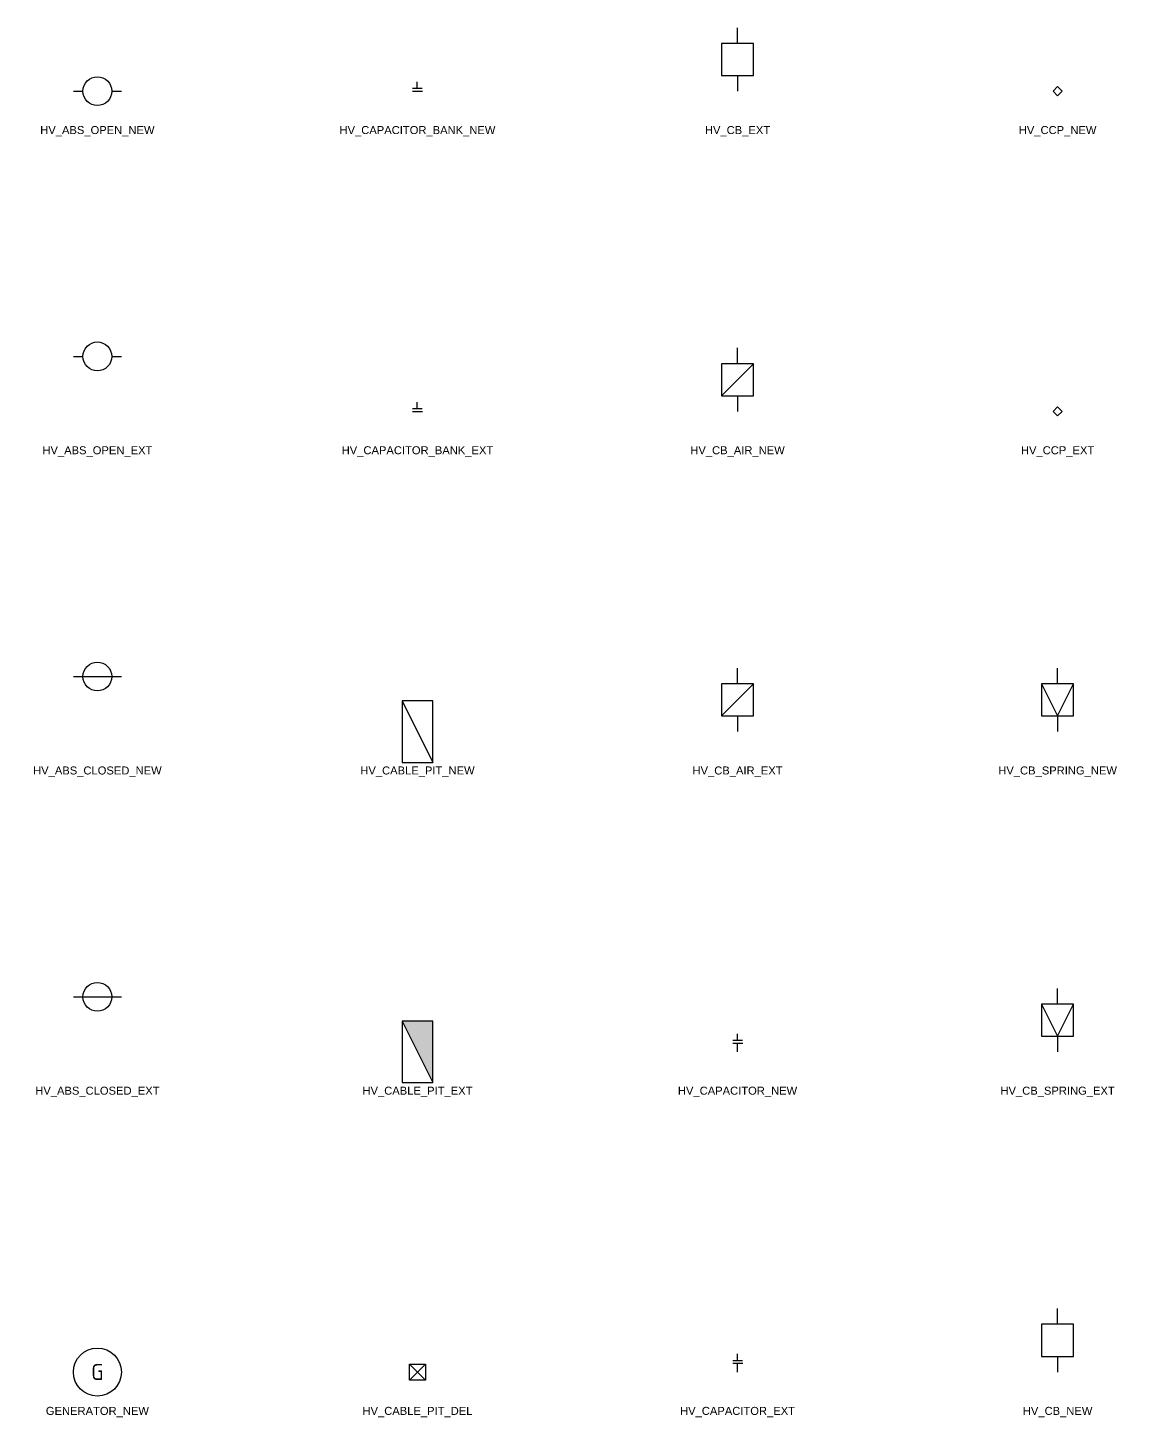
# Model space of a CAD drawing. Header units: metres. Extents: x -79 to 570, y -6 to 171.
# Drawn here: x 111.3 to 248.2, y -5.6 to 167.9 of the extents above; entities that cross this region are included whole.
import ezdxf
from ezdxf.enums import TextEntityAlignment as Align

# ---------------------------------------------------------------- set-up
doc = ezdxf.new("R2010")
doc.units = ezdxf.units.M
doc.set_wipeout_variables(frame=1)
doc.layers.get('0').update_dxf_attribs({"color": 6})
doc.layers.add('Equip_SP_HV_EXT', color=7, linetype='Continuous')
doc.layers.add('Equip_SP_HV_NEW', color=2, linetype='Continuous')
doc.styles.add('HVSW_LABEL', font='arial.ttf', dxfattribs={"height": 3.5})
doc.styles.add('iecISOCP', font='isocp.shx')
doc.styles.get("Standard").update_dxf_attribs({"font": 'arial.ttf'})
doc.styles.add('SWITCH_LABEL', font='arial.ttf', dxfattribs={"height": 2.5})
doc.styles.add('TOWER_LABEL', font='arial.ttf', dxfattribs={"height": 2.5})

# ---------------------------------------------------------------- blocks, each defined once
blk = doc.blocks.new('GENERATOR_NEW')
blk.add_circle((0, 0), 3)
at = {"insert": (0, 0), "char_height": 2, "width": 1.1797, "attachment_point": 5, "style": 'iecISOCP'}
blk.add_mtext('G', dxfattribs=at)
at = {"style": 'SWITCH_LABEL'}
for tag, height, flags, p in [('ASSET_NUM', 2.5, 8, (2, 2)), ('STREET_CODE', 0.2, 9, (0, -0.2))]:
    blk.add_attdef(tag, text='', height=height, dxfattribs=dict(at, flags=flags)).set_placement(p, align=Align.MIDDLE_LEFT)
at = {"flags": 1}
blk.add_attdef('Z', (0, 0), '', height=0.2, dxfattribs=at)
at = {"flags": 9}
for tag, p in [('OPERATING_VOLTAGE', (0, -0.6)), ('ORIENTATION', (0, -0.8)), ('OWNED_BY', (0, -1)), ('STATE', (0, -1.2)), ('SUBURB', (0, -1.8)), ('NO_PHASES', (0, -0.4)), ('USAGE', (0, -1.4)), ('LEGEND', (0, -1.6)), ('STREETNAME', (0, -2)), ('OPERATED_BY', (0, -2.63)), ('CONSTRUCTED_VOLTAGE', (0, -2.84)), ('NOTES', (0, -2.2)), ('MAINTAINED_BY', (0, -2.41))]:
    blk.add_attdef(tag, text='', height=0.2, dxfattribs=at).set_placement(p, align=Align.MIDDLE_LEFT)
blk = doc.blocks.new('HV_ABS_CLOSED_EXT')
blk.add_line((-3, 6.87), (3, 6.87))
blk.add_circle((0, 6.87), 1.8)
at = {"style": 'HVSW_LABEL'}
for tag, height, flags, p in [('ASSET_NUM', 3.5, 8, (2, 2)), ('STREET_CODE', 0.2, 9, (0, -0.2))]:
    blk.add_attdef(tag, text='', height=height, dxfattribs=dict(at, flags=flags)).set_placement(p, align=Align.MIDDLE_LEFT)
at = {"flags": 1}
blk.add_attdef('Z', (0, 0), '', height=0.2, dxfattribs=at)
at = {"flags": 9}
for tag, p in [('ACTUAL_STATUS', (0, -0.4)), ('CONSTRUCTED_VOLTAGE', (0, -0.6)), ('OPERATING_VOLTAGE', (0, -1)), ('ORIENTATION', (0, -1.2)), ('OWNED_BY', (0, -1.4)), ('STATE', (0, -1.6)), ('SWITCH_TYPE', (0, -1.8)), ('NO_PHASES', (0, -0.8)), ('STREETNAME', (0, -2.6)), ('SUBURB', (0, -2.8)), ('USAGE', (0, -2)), ('LEGEND', (0, -2.2)), ('LOCATION', (0, -2.4)), ('NOTES', (0, -3))]:
    blk.add_attdef(tag, text='', height=0.2, dxfattribs=at).set_placement(p, align=Align.MIDDLE_LEFT)
blk = doc.blocks.new('HV_ABS_CLOSED_NEW')
for p, q in [((-3, 6.88), (0, 6.88)), ((0, 6.88), (3, 6.88))]:
    blk.add_line(p, q)
blk.add_circle((0, 6.88), 1.8)
at = {"style": 'HVSW_LABEL'}
for tag, height, flags, p in [('ASSET_NUM', 3.5, 8, (2, 2)), ('STREET_CODE', 0.2, 9, (0, -0.2))]:
    blk.add_attdef(tag, text='', height=height, dxfattribs=dict(at, flags=flags)).set_placement(p, align=Align.MIDDLE_LEFT)
at = {"flags": 1}
blk.add_attdef('Z', (0, 0), '', height=0.2, dxfattribs=at)
at = {"flags": 9}
for tag, p in [('ACTUAL_STATUS', (0, -0.4)), ('CONSTRUCTED_VOLTAGE', (0, -0.6)), ('OPERATING_VOLTAGE', (0, -1)), ('ORIENTATION', (0, -1.2)), ('OWNED_BY', (0, -1.4)), ('STATE', (0, -1.6)), ('SWITCH_TYPE', (0, -1.8)), ('NO_PHASES', (0, -0.8)), ('SUBURB', (0, -2.4)), ('STREETNAME', (0, -2.6)), ('OPERATED_BY', (0, -3.43)), ('USAGE', (0, -2)), ('LEGEND', (0, -2.2)), ('LOCATION', (0, -2.8)), ('NOTES', (0, -3)), ('MAINTAINED_BY', (0, -3.22)), ('LABEL_ALIGNMENT', (0, -3.64))]:
    blk.add_attdef(tag, text='', height=0.2, dxfattribs=at).set_placement(p, align=Align.MIDDLE_LEFT)
blk = doc.blocks.new('HV_ABS_OPEN_EXT')
for p, q in [((-3, 6.87), (-1.8, 6.87)), ((1.8, 6.87), (3, 6.87))]:
    blk.add_line(p, q)
blk.add_circle((0, 6.87), 1.8)
for tag, height, flags, p in [('ASSET_NUM', 2.5, 8, (2, 2)), ('STREET_CODE', 0.2, 9, (1.5, 0)), ('ACTUAL_STATUS', 0.2, 9, (1.5, -0.2)), ('CONSTRUCTED_VOLTAGE', 0.2, 9, (1.5, -0.4)), ('OPERATING_VOLTAGE', 0.2, 9, (1.5, -0.8)), ('ORIENTATION', 0.2, 9, (1.5, -1)), ('OWNED_BY', 0.2, 9, (1.5, -1.2)), ('STATE', 0.2, 9, (1.5, -1.4)), ('SWITCH_TYPE', 0.2, 9, (1.5, -1.6)), ('NO_PHASES', 0.2, 9, (1.5, -0.6)), ('USAGE', 0.2, 9, (1.5, -1.8)), ('STREETNAME', 0.2, 9, (1.5, -2.4)), ('SUBURB', 0.2, 9, (1.5, -2.6)), ('OPERATED_BY', 0.2, 9, (1.5, -3.2)), ('LEGEND', 0.2, 9, (1.5, -2)), ('LOCATION', 0.2, 9, (1.5, -2.2)), ('NOTES', 0.2, 9, (1.5, -2.8)), ('MAINTAINED_BY', 0.2, 9, (1.5, -3)), ('LABEL_ALIGNMENT', 0.2, 9, (1.5, -3.4)), ('Z', 0.2, 1, (1.5, -3.6))]:
    blk.add_attdef(tag, text='', height=height, dxfattribs=dict(flags=flags)).set_placement(p, align=Align.MIDDLE_LEFT)
blk = doc.blocks.new('HV_ABS_OPEN_NEW')
for p, q in [((-3, 0), (-1.8, 0)), ((1.8, 0), (3, 0))]:
    blk.add_line(p, q)
blk.add_circle((0, 0), 1.8)
for tag, height, flags, p in [('ASSET_NUM', 3.5, 8, (2, 2)), ('STREET_CODE', 0.2, 9, (1.5, 0)), ('ACTUAL_STATUS', 0.2, 9, (1.5, -0.2)), ('CONSTRUCTED_VOLTAGE', 0.2, 9, (1.5, -0.4)), ('OPERATING_VOLTAGE', 0.2, 9, (1.5, -0.8)), ('ORIENTATION', 0.2, 9, (1.5, -1)), ('OWNED_BY', 0.2, 9, (1.5, -1.2)), ('STATE', 0.2, 9, (1.5, -1.4)), ('SWITCH_TYPE', 0.2, 9, (1.5, -1.6)), ('NO_PHASES', 0.2, 9, (1.5, -0.6)), ('USAGE', 0.2, 9, (1.5, -1.8)), ('SUBURB', 0.2, 9, (1.5, -2.2)), ('STREETNAME', 0.2, 9, (1.5, -2.4)), ('OPERATED_BY', 0.2, 9, (1.5, -3.2)), ('LEGEND', 0.2, 9, (1.5, -2)), ('LOCATION', 0.2, 9, (1.5, -2.6)), ('NOTES', 0.2, 9, (1.5, -2.8)), ('MAINTAINED_BY', 0.2, 9, (1.5, -3)), ('LABEL_ALIGNMENT', 0.2, 9, (1.5, -3.4)), ('Z', 0.2, 1, (1.5, -3.6))]:
    blk.add_attdef(tag, text='', height=height, dxfattribs=dict(flags=flags)).set_placement(p, align=Align.MIDDLE_LEFT)
blk = doc.blocks.new('HV_CABLE_PIT_DEL')
for points in [[(1, -1), (-1, -1), (-1, 1), (1, 1), (1, -1), (-1, 1)], [(1, 1), (-1, -1)]]:
    blk.add_lwpolyline(points)
for tag, p, flags in [('Z', (0, 0), 1), ('TYPE', (0, -1.87), 9)]:
    blk.add_attdef(tag, p, '', height=0.2, dxfattribs=dict(flags=flags))
for tag, flags, p in [('ASSET_NUMBER', 8, (0, -0.71)), ('STATE', 9, (0, -0.13)), ('OWNED_BY', 9, (0, -1.16)), ('OPERATED_BY', 9, (0, -1.36)), ('USAGE', 9, (0, -0.33)), ('EQUIPMENT_NUMBER', 9, (0, -0.95)), ('MAINTAINED_BY', 9, (0, -1.58))]:
    blk.add_attdef(tag, text='', height=0.2, dxfattribs=dict(flags=flags)).set_placement(p, align=Align.MIDDLE_LEFT)
at = {"style": 'TOWER_LABEL', "flags": 9}
blk.add_attdef('STREET_CODE', text='', height=0.2, dxfattribs=at).set_placement((0, -0.53), align=Align.MIDDLE_LEFT)
blk = doc.blocks.new('HV_CABLE_PIT_EXT')
blk.add_hatch(color=256).paths.add_polyline_path([(1.92, 3.84), (-1.92, 3.84), (1.92, -3.84)])
blk.add_line((-1.92, 3.84), (1.92, -3.84))
blk.add_lwpolyline([(1.92, -3.84), (1.92, 3.84), (-1.92, 3.84), (-1.92, -3.84)], close=True)
for tag, p, flags in [('Z', (0, 0), 1), ('TYPE', (0, -1.87), 9)]:
    blk.add_attdef(tag, p, '', height=0.2, dxfattribs=dict(flags=flags))
for tag, flags, p in [('ASSET_NUMBER', 8, (0, -0.71)), ('STATE', 9, (0, -0.13)), ('OWNED_BY', 9, (0, -1.16)), ('OPERATED_BY', 9, (0, -1.36)), ('USAGE', 9, (0, -0.33)), ('EQUIPMENT_NUMBER', 9, (0, -0.95)), ('MAINTAINED_BY', 9, (0, -1.58))]:
    blk.add_attdef(tag, text='', height=0.2, dxfattribs=dict(flags=flags)).set_placement(p, align=Align.MIDDLE_LEFT)
at = {"style": 'TOWER_LABEL', "flags": 9}
blk.add_attdef('STREET_CODE', text='', height=0.2, dxfattribs=at).set_placement((0, -0.53), align=Align.MIDDLE_LEFT)
blk = doc.blocks.new('HV_CABLE_PIT_NEW')
blk.add_line((-1.92, 3.84), (1.92, -3.84))
blk.add_lwpolyline([(1.92, -3.84), (1.92, 3.84), (-1.92, 3.84), (-1.92, -3.84)], close=True)
for tag, p, flags in [('Z', (0, 0), 1), ('TYPE', (0, -1.87), 9)]:
    blk.add_attdef(tag, p, '', height=0.2, dxfattribs=dict(flags=flags))
for tag, flags, p in [('ASSET_NUMBER', 8, (0, -0.71)), ('STATE', 9, (0, -0.13)), ('OWNED_BY', 9, (0, -1.16)), ('OPERATED_BY', 9, (0, -1.36)), ('USAGE', 9, (0, -0.33)), ('EQUIPMENT_NUMBER', 9, (0, -0.95)), ('MAINTAINED_BY', 9, (0, -1.58))]:
    blk.add_attdef(tag, text='', height=0.2, dxfattribs=dict(flags=flags)).set_placement(p, align=Align.MIDDLE_LEFT)
at = {"style": 'TOWER_LABEL', "flags": 9}
blk.add_attdef('STREET_CODE', text='', height=0.2, dxfattribs=at).set_placement((0, -0.53), align=Align.MIDDLE_LEFT)
blk = doc.blocks.new('HV_CAPACITOR_BANK_EXT')
for p, q in [((-0.62, 0.36), (0.58, 0.36)), ((-0.62, 0), (0.62, 0)), ((-0.02, 0.36), (-0.02, 1.16))]:
    blk.add_line(p, q)
for tag, height, flags, p in [('ASSET_NUM', 2.5, 8, (2, 2)), ('STATE', 0.2, 9, (1.5, 0)), ('STRUCTURED_PLANT_NUMBER', 0.2, 9, (1.5, -0.4)), ('STREET_CODE', 0.2, 9, (1.5, -0.8)), ('OWNED_BY', 0.2, 9, (1.5, -1.2)), ('OPERATED_BY', 0.2, 9, (1.5, -1.4)), ('ORIENTATION', 0.2, 9, (1.5, -1.8)), ('BANK_NUMBER', 0.2, 9, (1.5, -0.2)), ('USAGE', 0.2, 9, (1.5, -0.6)), ('LOCATION', 0.2, 9, (1.5, -1)), ('MAINTAINED_BY', 0.2, 9, (1.5, -1.6)), ('ACTUAL_STATUS', 0.2, 9, (1.5, -3.2)), ('OPERATING_VOLTAGE', 0.2, 9, (1.5, -2)), ('CONSTRUCTED_VOLTAGE', 0.2, 9, (1.5, -2.2)), ('Z', 0.2, 1, (1.5, -3.4)), ('FEEDER_NUMBER', 0.2, 9, (1.5, -2.4)), ('FEEDER_NUMBER2', 0.2, 9, (1.5, -2.6)), ('NO_PHASES', 0.2, 9, (1.5, -2.8)), ('PHASE', 0.2, 9, (1.5, -3))]:
    blk.add_attdef(tag, text='', height=height, dxfattribs=dict(flags=flags)).set_placement(p, align=Align.MIDDLE_LEFT)
blk = doc.blocks.new('HV_CAPACITOR_BANK_NEW')
for p, q in [((-0.62, 0.36), (0.58, 0.36)), ((-0.62, 0), (0.62, 0)), ((-0.02, 0.36), (-0.02, 1.16))]:
    blk.add_line(p, q)
for tag, height, flags, p in [('ASSET_NUM', 2.5, 8, (2, 2)), ('STATE', 0.2, 9, (1.5, 0)), ('STRUCTURED_PLANT_NUMBER', 0.2, 9, (1.5, -0.4)), ('STREET_CODE', 0.2, 9, (1.5, -0.8)), ('OWNED_BY', 0.2, 9, (1.5, -1.2)), ('OPERATED_BY', 0.2, 9, (1.5, -1.4)), ('ORIENTATION', 0.2, 9, (1.5, -1.8)), ('BANK_NUMBER', 0.2, 9, (1.5, -0.2)), ('USAGE', 0.2, 9, (1.5, -0.6)), ('LOCATION', 0.2, 9, (1.5, -1)), ('MAINTAINED_BY', 0.2, 9, (1.5, -1.6)), ('ACTUAL_STATUS', 0.2, 9, (1.5, -3.2)), ('OPERATING_VOLTAGE', 0.2, 9, (1.5, -2)), ('CONSTRUCTED_VOLTAGE', 0.2, 9, (1.5, -2.2)), ('Z', 0.2, 1, (1.5, -3.4)), ('FEEDER_NUMBER', 0.2, 9, (1.5, -2.4)), ('FEEDER_NUMBER2', 0.2, 9, (1.5, -2.6)), ('NO_PHASES', 0.2, 9, (1.5, -2.8)), ('PHASE', 0.2, 9, (1.5, -3))]:
    blk.add_attdef(tag, text='', height=height, dxfattribs=dict(flags=flags)).set_placement(p, align=Align.MIDDLE_LEFT)
blk = doc.blocks.new('HV_CAPACITOR_EXT')
for p, q in [((-0.02, 1.46), (-0.02, 2.26)), ((-0.57, 1.46), (0.63, 1.46)), ((-0.57, 1.1), (0.67, 1.1)), ((-0.01, 0), (0, 1.1))]:
    blk.add_line(p, q)
for tag, height, flags, p in [('ASSET_NUM', 2.5, 8, (2, 2)), ('STREET_CODE', 0.2, 9, (1.5, 0)), ('CAPACITOR_TYPE', 0.2, 9, (1.5, -0.2)), ('CONSTRUCTED_VOLTAGE', 0.2, 9, (1.5, -0.4)), ('OPERATING_VOLTAGE', 0.2, 9, (1.5, -0.8)), ('ORIENTATION', 0.2, 9, (1.5, -1)), ('OPERATED_BY', 0.2, 9, (1.5, -1.4)), ('OWNED_BY', 0.2, 9, (1.5, -1.6)), ('STATE', 0.2, 9, (1.5, -1.8)), ('NO_PHASES', 0.2, 9, (1.5, -0.6)), ('MAINTAINED_BY', 0.2, 9, (1.5, -1.2)), ('STREETNAME', 0.2, 9, (1.5, -2.6)), ('SUBURB', 0.2, 9, (1.5, -2.8)), ('Z', 0.2, 1, (1.5, -3.2)), ('USAGE', 0.2, 9, (1.5, -2)), ('LEGEND', 0.2, 9, (1.5, -2.2)), ('LOCATION', 0.2, 9, (1.5, -2.4)), ('NOTES', 0.2, 9, (1.5, -3))]:
    blk.add_attdef(tag, text='', height=height, dxfattribs=dict(flags=flags)).set_placement(p, align=Align.MIDDLE_LEFT)
blk = doc.blocks.new('HV_CAPACITOR_NEW')
for p, q in [((-0.02, 1.46), (-0.02, 2.26)), ((-0.57, 1.46), (0.63, 1.46)), ((-0.57, 1.1), (0.67, 1.1)), ((-0.01, 0), (0, 1.1))]:
    blk.add_line(p, q)
for tag, height, flags, p in [('ASSET_NUM', 2.5, 8, (2, 2)), ('STREET_CODE', 0.2, 9, (1.5, 0)), ('ORIENTATION', 0.2, 9, (1.5, -0.4)), ('OPERATED_BY', 0.2, 9, (1.5, -0.8)), ('OWNED_BY', 0.2, 9, (1.5, -1)), ('STATE', 0.2, 9, (1.5, -1.2)), ('SUBURB', 0.2, 9, (1.5, -1.8)), ('NO_PHASES', 0.2, 9, (1.5, -0.2)), ('MAINTAINED_BY', 0.2, 9, (1.5, -0.6)), ('USAGE', 0.2, 9, (1.5, -1.4)), ('LEGEND', 0.2, 9, (1.5, -1.6)), ('ASSET_LABEL_ALIGNMENT', 0.2, 9, (1.5, -3.4)), ('STREETNAME', 0.2, 9, (1.5, -2)), ('CONSTRUCTED_VOLTAGE', 0.2, 9, (1.5, -3)), ('OPERATING_VOLTAGE', 0.2, 9, (1.5, -3.2)), ('LOCATION', 0.2, 9, (1.5, -2.2)), ('NOTES', 0.2, 9, (1.5, -2.4)), ('TYPE', 0.2, 9, (1.5, -3.8)), ('Z', 0.2, 1, (1.5, -4)), ('KVAR_LABEL_ALIGNMENT', 0.2, 9, (1.5, -3.6))]:
    blk.add_attdef(tag, text='', height=height, dxfattribs=dict(flags=flags)).set_placement(p, align=Align.MIDDLE_LEFT)
blk = doc.blocks.new('HV_CB_AIR_EXT')
blk.add_line((-2, 1.95986), (2, 5.95986))
for points in [[(0, 5.95986), (0, 7.91972)], [(0, 1.95986), (0, 0)]]:
    blk.add_lwpolyline(points)
blk.add_lwpolyline([(-2, 1.95986), (2, 1.95986), (2, 5.95986), (-2, 5.95986)], close=True)
for tag, flags, p in [('STATE', 9, (1.5, 0)), ('ORIENTATION', 9, (1.5, -0.2)), ('USAGE', 1, (1.5, -0.4))]:
    blk.add_attdef(tag, text='', height=0.2, dxfattribs=dict(flags=flags)).set_placement(p, align=Align.MIDDLE_LEFT)
blk = doc.blocks.new('HV_CB_AIR_NEW')
blk.add_line((-2, 1.96), (2, 5.96))
for points in [[(0, 5.96), (0, 7.92)], [(0, 1.96), (0, 0)]]:
    blk.add_lwpolyline(points)
blk.add_lwpolyline([(-2, 1.96), (2, 1.96), (2, 5.96), (-2, 5.96)], close=True)
for tag, p, flags in [('Z', (0, 0), 1), ('ORIENTATION', (0.02, 0.81), 9), ('STATE', (0.02, 0.41), 9), ('USAGE', (0.02, 0.11), 9)]:
    blk.add_attdef(tag, p, '', height=0.2, dxfattribs=dict(flags=flags))
at = {"flags": 9}
for tag, p in [('OWNED_BY', (0.01, -0.13)), ('OPERATED_BY', (0.01, -0.8)), ('CONSTRUCTED_VOLTAGE', (0.01, -1.47)), ('OPERATING_VOLTAGE', (0.01, -1.8)), ('MAINTAINED_BY', (0.01, -0.47)), ('NUMBER_OF_PHASES', (0.01, -1.13)), ('ACTUAL_STATUS', (0.01, -2.13)), ('CB_TYPE', (0.01, -2.47))]:
    blk.add_attdef(tag, text='', height=0.2, dxfattribs=at).set_placement(p, align=Align.MIDDLE_LEFT)
blk = doc.blocks.new('HV_CB_EXT')
for points in [[(0, 5.96), (0, 7.92)], [(0, 1.96), (0, 0)]]:
    blk.add_lwpolyline(points)
blk.add_lwpolyline([(-2, 1.96), (2, 1.96), (2, 5.96), (-2, 5.96)], close=True)
for tag, p, flags in [('Z', (0, 0), 1), ('ORIENTATION', (0.02, 0.81), 9), ('STATE', (0.02, 0.41), 9), ('USAGE', (0.02, 0.01), 9)]:
    blk.add_attdef(tag, p, '', height=0.2, dxfattribs=dict(flags=flags))
blk = doc.blocks.new('HV_CB_NEW')
for points in [[(0, 5.96), (0, 7.92)], [(0, 1.96), (0, 0)]]:
    blk.add_lwpolyline(points)
blk.add_lwpolyline([(-2, 1.96), (2, 1.96), (2, 5.96), (-2, 5.96)], close=True)
for tag, p, flags in [('Z', (0, 0), 1), ('ORIENTATION', (0.02, 0.81), 9), ('STATE', (0.02, 0.41), 9), ('USAGE', (0.02, 0.01), 9)]:
    blk.add_attdef(tag, p, '', height=0.2, dxfattribs=dict(flags=flags))
at = {"flags": 9}
for tag, p in [('OWNED_BY', (0.01, -0.21)), ('OPERATED_BY', (0.01, -0.88)), ('CONSTRUCTED_VOLTAGE', (0.01, -1.55)), ('MAINTAINED_BY', (0.01, -0.55)), ('NUMBER_OF_PHASES', (0.01, -1.21)), ('ACTUAL_STATUS', (0.01, -2.21)), ('OPERATING_VOLTAGE', (0.01, -1.88)), ('CB_TYPE', (0.01, -2.55))]:
    blk.add_attdef(tag, text='', height=0.2, dxfattribs=at).set_placement(p, align=Align.MIDDLE_LEFT)
blk = doc.blocks.new('HV_CB_SPRING_EXT')
for p, q in [((-2, 5.96), (0, 1.96)), ((0, 1.96), (2, 5.96))]:
    blk.add_line(p, q)
for points in [[(0, 5.96), (0, 7.92)], [(0, 1.96), (0, 0)]]:
    blk.add_lwpolyline(points)
blk.add_lwpolyline([(-2, 1.96), (2, 1.96), (2, 5.96), (-2, 5.96)], close=True)
for tag, p, flags in [('Z', (0, 0), 1), ('ORIENTATION', (0.02, 0.81), 9), ('STATE', (0.02, 0.41), 9), ('USAGE', (0.02, 0.01), 9)]:
    blk.add_attdef(tag, p, '', height=0.2, dxfattribs=dict(flags=flags))
blk = doc.blocks.new('HV_CB_SPRING_NEW')
for p, q in [((-2, 5.96), (0, 1.96)), ((0, 1.96), (2, 5.96))]:
    blk.add_line(p, q)
for points in [[(0, 5.96), (0, 7.92)], [(0, 1.96), (0, 0)]]:
    blk.add_lwpolyline(points)
blk.add_lwpolyline([(-2, 1.96), (2, 1.96), (2, 5.96), (-2, 5.96)], close=True)
for tag, p, flags in [('Z', (0, 0), 1), ('ORIENTATION', (0.02, 0.81), 9), ('STATE', (0.02, 0.41), 9), ('USAGE', (0.02, 0.01), 9)]:
    blk.add_attdef(tag, p, '', height=0.2, dxfattribs=dict(flags=flags))
at = {"flags": 9}
for tag, p in [('OWNED_BY', (0.02, -0.24)), ('OPERATED_BY', (0.02, -0.91)), ('CONSTRUCTED_VOLTAGE', (0.02, -1.58)), ('MAINTAINED_BY', (0.02, -0.58)), ('NUMBER_OF_PHASES', (0.02, -1.24)), ('ACTUAL_STATUS', (0.02, -2.24)), ('OPERATING_VOLTAGE', (0.02, -1.91)), ('CB_TYPE', (0.02, -2.58))]:
    blk.add_attdef(tag, text='', height=0.2, dxfattribs=at).set_placement(p, align=Align.MIDDLE_LEFT)
blk = doc.blocks.new('HV_CCP_EXT')
for tag, flags, p in [('CCP_TYPE', 9, (1.5, 0)), ('ORIENTATION', 9, (1.5, -0.2)), ('OWNED_BY', 9, (1.5, -1.2)), ('OPERATED_BY', 9, (1.5, -1.4)), ('CONSTRUCTED_VOLTAGE', 9, (1.5, -1.8)), ('USAGE', 9, (1.5, -0.4)), ('LEGEND', 9, (1.5, -0.6)), ('LIFE_SUPPORT', 9, (1.5, -0.8)), ('NOTES', 9, (1.5, -1)), ('MAINTAINED_BY', 9, (1.5, -1.6)), ('OPERATING_VOLTAGE', 9, (1.5, -2)), ('STATE', 9, (1.5, -2.2)), ('Z', 1, (1.5, -2.6)), ('NUMBER_OF_PHASES', 9, (1.5, -2.4))]:
    blk.add_attdef(tag, text='', height=0.2, dxfattribs=dict(flags=flags)).set_placement(p, align=Align.MIDDLE_LEFT)
blk.add_wipeout([(0, 0.57), (0.57, 0), (0, -0.57), (-0.57, 0)])
blk.add_lwpolyline([(-0.57, 0), (0, 0.57), (0.57, 0), (0, -0.57), (-0.57, 0)])
blk = doc.blocks.new('HV_CCP_NEW')
for tag, flags, p in [('CCP_TYPE', 9, (1.5, 0)), ('ORIENTATION', 9, (1.5, -0.2)), ('OWNED_BY', 9, (1.5, -1.2)), ('OPERATED_BY', 9, (1.5, -1.4)), ('CONSTRUCTED_VOLTAGE', 9, (1.5, -1.8)), ('USAGE', 9, (1.5, -0.4)), ('LEGEND', 9, (1.5, -0.6)), ('LIFE_SUPPORT', 9, (1.5, -0.8)), ('NOTES', 9, (1.5, -1)), ('MAINTAINED_BY', 9, (1.5, -1.6)), ('OPERATING_VOLTAGE', 9, (1.5, -2)), ('STATE', 9, (1.5, -2.2)), ('Z', 1, (1.5, -2.6)), ('NUMBER_OF_PHASES', 9, (1.5, -2.4))]:
    blk.add_attdef(tag, text='', height=0.2, dxfattribs=dict(flags=flags)).set_placement(p, align=Align.MIDDLE_LEFT)
blk.add_wipeout([(0, 0.57), (0.57, 0), (0, -0.57), (-0.57, 0)])
blk.add_lwpolyline([(-0.57, 0), (0, 0.57), (0.57, 0), (0, -0.57), (-0.57, 0)])

msp = doc.modelspace()

# ---------------------------------------------------------------- block references
for name, p in [('HV_CAPACITOR_BANK_NEW', (160, 160)), ('HV_CAPACITOR_BANK_EXT', (160, 120)), ('HV_CABLE_PIT_DEL', (160, 0))]:
    msp.add_blockref(name, p)
at = {"layer": 'Equip_SP_HV_EXT'}
for name, p in [('HV_CB_EXT', (200, 160)), ('HV_ABS_OPEN_EXT', (120, 120)), ('HV_CCP_EXT', (240, 120)), ('HV_CB_AIR_EXT', (200, 80)), ('HV_ABS_CLOSED_EXT', (120, 40)), ('HV_CB_SPRING_EXT', (240, 40)), ('HV_CABLE_PIT_EXT', (160, 40)), ('HV_CAPACITOR_EXT', (200, 0))]:
    msp.add_blockref(name, p, dxfattribs=at)
at = {"layer": 'Equip_SP_HV_NEW'}
for name, p in [('HV_ABS_OPEN_NEW', (120, 160)), ('HV_CCP_NEW', (240, 160)), ('HV_CB_AIR_NEW', (200, 120)), ('HV_ABS_CLOSED_NEW', (120, 80)), ('HV_CB_SPRING_NEW', (240, 80)), ('HV_CABLE_PIT_NEW', (160, 80)), ('HV_CAPACITOR_NEW', (200, 40)), ('HV_CB_NEW', (240, 0)), ('GENERATOR_NEW', (120, 0))]:
    msp.add_blockref(name, p, dxfattribs=at)

# ---------------------------------------------------------------- texts
at = {"char_height": 1, "attachment_point": 5, "bg_fill": 3, "box_fill_scale": 1.2, "bg_fill_color": 256, "bg_fill_transparency": 0}
for s, insert, width in [('HV_ABS_OPEN_NEW', (120, 155), 15), ('HV_CAPACITOR_BANK_NEW', (160, 155), 21), ('HV_CB_EXT', (200, 155), 9), ('HV_CCP_NEW', (240, 155), 10), ('HV_ABS_OPEN_EXT', (120, 115), 15), ('HV_CAPACITOR_BANK_EXT', (160, 115), 21), ('HV_CB_AIR_NEW', (200, 115), 13), ('HV_CCP_EXT', (240, 115), 10), ('HV_ABS_CLOSED_NEW', (120, 75), 17), ('HV_CB_AIR_EXT', (200, 75), 13), ('HV_CB_SPRING_NEW', (240, 75), 16), ('HV_ABS_CLOSED_EXT', (120, 35), 17), ('HV_CAPACITOR_NEW', (200, 35), 16), ('HV_CB_SPRING_EXT', (240, 35), 16), ('GENERATOR_NEW', (120, -5), 13), ('HV_CABLE_PIT_DEL', (160, -5), 16), ('HV_CAPACITOR_EXT', (200, -5), 16), ('HV_CB_NEW', (240, -5), 9)]:
    msp.add_mtext(s, dxfattribs=dict(at, insert=insert, width=width))

# ---------------------------------------------------------------- next in the draw order: texts
at = {"char_height": 1, "width": 16, "attachment_point": 5, "bg_fill": 3, "box_fill_scale": 1.2, "bg_fill_color": 256, "bg_fill_transparency": 0}
for s, insert in [('HV_CABLE_PIT_NEW', (160, 75)), ('HV_CABLE_PIT_EXT', (160, 35))]:
    msp.add_mtext(s, dxfattribs=dict(at, insert=insert))

doc.saveas('drawing.dxf')
